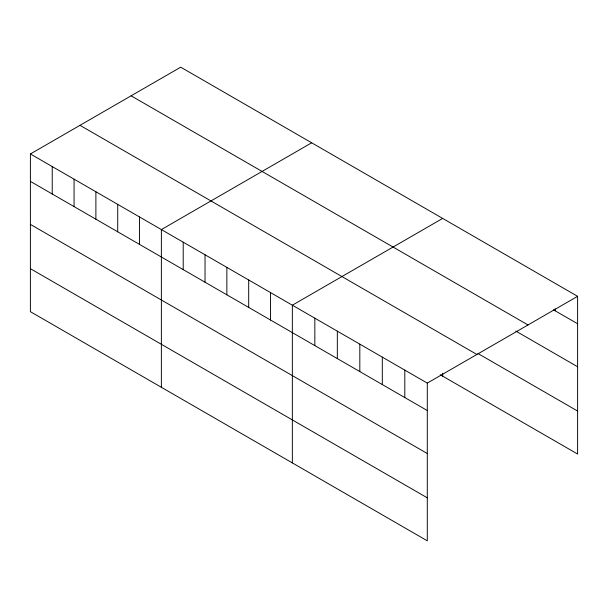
<?xml version="1.0" encoding="UTF-8"?>
<svg xmlns="http://www.w3.org/2000/svg" width="608" height="608" viewBox="0 0 608 608"><rect width="100%" height="100%" fill="white"/><g stroke="black" fill="none" stroke-linecap="round" stroke-linejoin="round"><path stroke-width="0.91" d="M30.4 153.961L427.295 383.101L427.295 540.824L30.4 311.676L30.4 153.961L180.705 67.176L577.6 296.324L577.6 454.039L440.23 374.733M311.684 142.796L161.378 229.573L161.378 387.296M442.654 218.416L292.349 305.193L292.349 462.908M427.295 383.101L577.6 296.324M553.5 309.844L577.6 323.752M131.108 95.813L528.002 324.961M515.751 331.041L577.6 366.753M478.002 353.544L577.6 411.046M79.998 125.324L476.892 354.464M30.4 181.389L427.295 410.537M30.4 224.382L427.295 453.53M30.4 268.683L427.295 497.823M555.112 308.879L555.112 310.772M442.654 373.327L442.654 376.132M404.806 370.12L404.806 397.548M382.31 357.132L382.31 384.568M359.822 344.151L359.822 371.579M337.334 331.162L337.334 358.598M314.838 318.182L314.838 345.61M270.522 292.592L270.522 320.021M248.695 279.984L248.695 307.42M226.86 267.383L226.86 294.819M205.033 254.782L205.033 282.211M183.206 242.182L183.206 269.61M139.544 216.972L139.544 244.401M117.716 204.372L117.716 231.8M95.889 191.763L95.889 219.199M74.062 179.162L74.062 206.598M52.227 166.562L52.227 193.99"/></g></svg>
